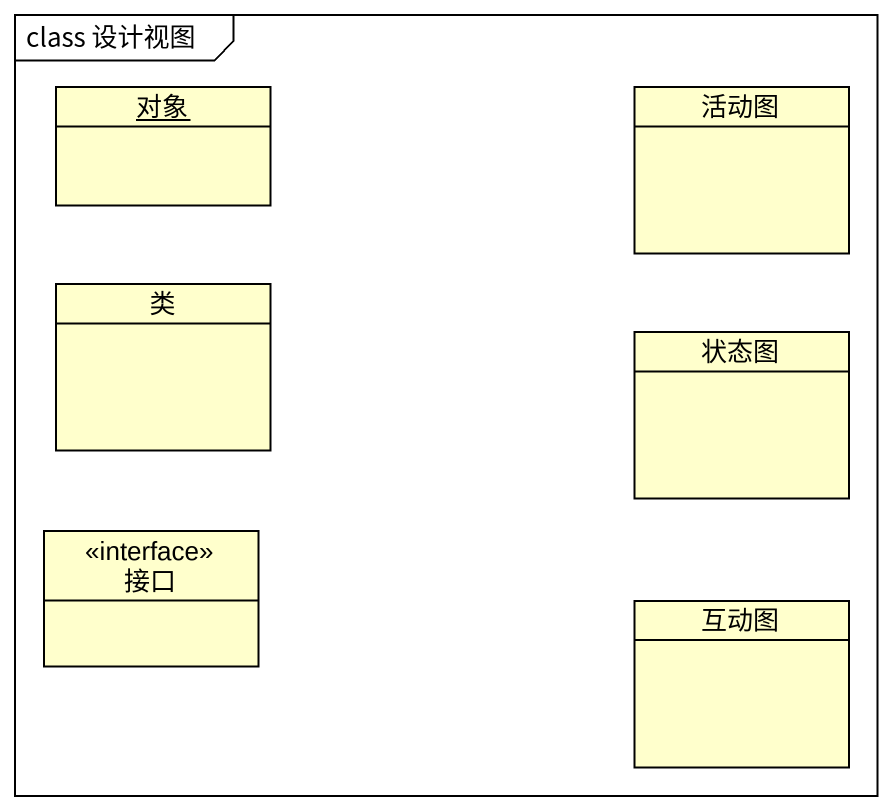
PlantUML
@startuml
mainframe class 设计视图
hide circle
hide empty members
object 对象
class 活动图
class 类
class 状态图
interface 接口
class 互动图
@enduml
